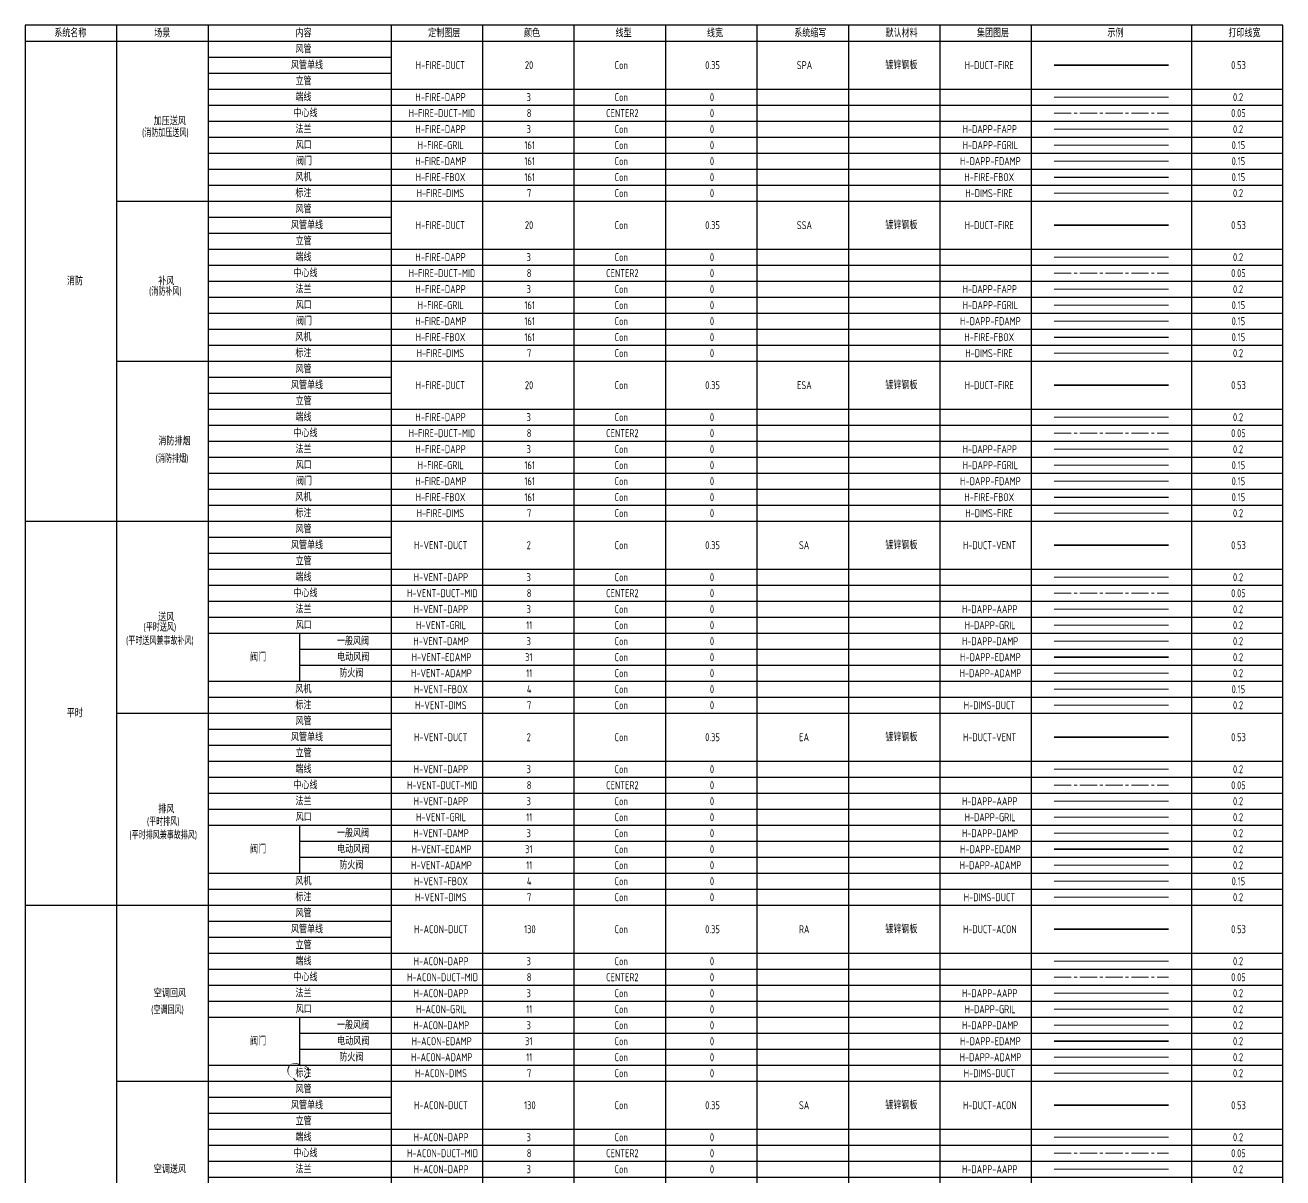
# Model space of a CAD drawing. Extents: x -671963 to 2381076, y -56129 to 1796010.
# Drawn here: x -218998 to -163998, y 25528 to 75955 of the extents above; entities that cross this region are included whole.
import ezdxf
from ezdxf.enums import TextEntityAlignment as Align

# ---------------------------------------------------------------- set-up
doc = ezdxf.new("R2010")
doc.units = 0
doc.header["$LTSCALE"] = 1000
doc.linetypes.add('CENTER2', pattern=[1.125, 0.75, -0.125, 0.125, -0.125])
doc.layers.get('0').update_dxf_attribs({"linetype": 'CONTINUOUS'})
for name, color, linetype, lineweight in [('H-ACON-ADAMP', 11, 'CONTINUOUS', 0), ('H-ACON-DAMP', 3, 'CONTINUOUS', 0), ('H-ACON-DAPP', 3, 'CONTINUOUS', 0), ('H-ACON-DIMS', 7, 'CONTINUOUS', 0), ('H-ACON-DUCT', 130, 'CONTINUOUS', 35), ('H-ACON-DUCT-MID', 8, 'CENTER2', 0), ('H-ACON-EDAMP', 31, 'CONTINUOUS', 35), ('H-ACON-GRIL', 11, 'CONTINUOUS', 0), ('H-FIRE-DAMP', 161, 'CONTINUOUS', 0), ('H-FIRE-DAPP', 3, 'CONTINUOUS', 0), ('H-FIRE-DIMS', 7, 'CONTINUOUS', 0), ('H-FIRE-DUCT', 20, 'CONTINUOUS', 35), ('H-FIRE-DUCT-MID', 8, 'CENTER2', 0), ('H-FIRE-GRIL', 161, 'CONTINUOUS', 0), ('H-VENT-ADAMP', 11, 'CONTINUOUS', 0), ('H-VENT-DAMP', 3, 'CONTINUOUS', 0), ('H-VENT-DAPP', 3, 'CONTINUOUS', 0), ('H-VENT-DIMS', 7, 'CONTINUOUS', 0), ('H-VENT-DUCT', 2, 'CONTINUOUS', 35), ('H-VENT-DUCT-MID', 8, 'CENTER2', 0), ('H-VENT-EDAMP', 31, 'CONTINUOUS', 35), ('H-VENT-FBOX', 4, 'CONTINUOUS', 0), ('H-VENT-GRIL', 11, 'CONTINUOUS', 0)]:
    doc.layers.add(name, color=color, linetype=linetype, lineweight=lineweight)
doc.layers.add('H-FIRE-FBOX', color=161, linetype='CONTINUOUS')
doc.layers.add('TWT_TAB', color=7, linetype='CONTINUOUS')
doc.layers.add('天华暖通', color=6, linetype='CONTINUOUS', plot=False)
doc.styles.add('TH-STYLE3', font='tssdeng.shx', dxfattribs={"width": 0.8, "bigfont": 'tssdchn.shx'})

msp = doc.modelspace()

# ---------------------------------------------------------------- linework, layer by layer
at = {"layer": 'H-ACON-ADAMP'}
msp.add_line((-173997.7486, 30805.1611), (-168997.7486, 30805.1611), dxfattribs=at)
at = {"layer": 'H-ACON-DAMP'}
msp.add_line((-173997.7486, 32205.1611), (-168997.7486, 32205.1611), dxfattribs=at)
at = {"layer": 'H-ACON-DAPP'}
for p, q in [((-173997.7486, 35005.1611), (-168997.7486, 35005.1611)), ((-173997.7486, 33605.1611), (-168997.7486, 33605.1611)), ((-173997.7486, 27305.1611), (-168997.7486, 27305.1611)), ((-173997.7486, 25905.1611), (-168997.7486, 25905.1611))]:
    msp.add_line(p, q, dxfattribs=at)
at = {"layer": 'H-ACON-DIMS'}
msp.add_line((-173997.7486, 30105.1611), (-168997.7486, 30105.1611), dxfattribs=at)
at = {"layer": 'H-ACON-DUCT'}
for p, q in [((-173997.7486, 36405.1611), (-168997.7486, 36405.1611)), ((-173997.7486, 28705.1611), (-168997.7486, 28705.1611))]:
    msp.add_line(p, q, dxfattribs=at)
at = {"layer": 'H-ACON-DUCT-MID'}
for p, q in [((-173997.7486, 34305.1611), (-168997.7486, 34305.1611)), ((-173997.7486, 26605.1611), (-168997.7486, 26605.1611))]:
    msp.add_line(p, q, dxfattribs=at)
at = {"layer": 'H-ACON-EDAMP'}
msp.add_line((-173997.7486, 31505.1611), (-168997.7486, 31505.1611), dxfattribs=at)
at = {"layer": 'H-ACON-GRIL'}
msp.add_line((-173997.7486, 32905.1611), (-168997.7486, 32905.1611), dxfattribs=at)
at = {"layer": 'H-FIRE-DAMP'}
for p, q in [((-173997.7486, 70005.1611), (-168997.7486, 70005.1611)), ((-173997.7486, 63005.1611), (-168997.7486, 63005.1611)), ((-173997.7486, 56005.1611), (-168997.7486, 56005.1611))]:
    msp.add_line(p, q, dxfattribs=at)
at = {"layer": 'H-FIRE-DAPP'}
for p, q in [((-173997.7486, 72805.1611), (-168997.7486, 72805.1611)), ((-173997.7486, 71405.1611), (-168997.7486, 71405.1611)), ((-173997.7486, 65805.1611), (-168997.7486, 65805.1611)), ((-173997.7486, 64405.1611), (-168997.7486, 64405.1611)), ((-173997.7486, 58805.1611), (-168997.7486, 58805.1611)), ((-173997.7486, 57405.1611), (-168997.7486, 57405.1611))]:
    msp.add_line(p, q, dxfattribs=at)
at = {"layer": 'H-FIRE-DIMS'}
for p, q in [((-173997.7486, 68605.1611), (-168997.7486, 68605.1611)), ((-173997.7486, 61605.1611), (-168997.7486, 61605.1611)), ((-173997.7486, 54605.1611), (-168997.7486, 54605.1611))]:
    msp.add_line(p, q, dxfattribs=at)
at = {"layer": 'H-FIRE-DUCT'}
for p, q in [((-173997.7486, 74205.1611), (-168997.7486, 74205.1611)), ((-173997.7486, 67205.1611), (-168997.7486, 67205.1611)), ((-173997.7486, 60205.1611), (-168997.7486, 60205.1611))]:
    msp.add_line(p, q, dxfattribs=at)
at = {"layer": 'H-FIRE-DUCT-MID'}
for p, q in [((-173997.7486, 72105.1611), (-168997.7486, 72105.1611)), ((-173997.7486, 65105.1611), (-168997.7486, 65105.1611)), ((-173997.7486, 58105.1611), (-168997.7486, 58105.1611))]:
    msp.add_line(p, q, dxfattribs=at)
at = {"layer": 'H-FIRE-FBOX'}
for p, q in [((-173997.7486, 69305.1611), (-168997.7486, 69305.1611)), ((-173997.7486, 62305.1611), (-168997.7486, 62305.1611)), ((-173997.7486, 55305.1611), (-168997.7486, 55305.1611))]:
    msp.add_line(p, q, dxfattribs=at)
at = {"layer": 'H-FIRE-GRIL'}
for p, q in [((-173997.7486, 70705.1611), (-168997.7486, 70705.1611)), ((-173997.7486, 63705.1611), (-168997.7486, 63705.1611)), ((-173997.7486, 56705.1611), (-168997.7486, 56705.1611))]:
    msp.add_line(p, q, dxfattribs=at)
at = {"layer": 'H-VENT-ADAMP'}
for p, q in [((-173997.7486, 47605.1611), (-168997.7486, 47605.1611)), ((-173997.7486, 39205.1611), (-168997.7486, 39205.1611))]:
    msp.add_line(p, q, dxfattribs=at)
at = {"layer": 'H-VENT-DAMP'}
for p, q in [((-173997.7486, 49005.1611), (-168997.7486, 49005.1611)), ((-173997.7486, 40605.1611), (-168997.7486, 40605.1611))]:
    msp.add_line(p, q, dxfattribs=at)
at = {"layer": 'H-VENT-DAPP'}
for p, q in [((-173997.7486, 51805.1611), (-168997.7486, 51805.1611)), ((-173997.7486, 50405.1611), (-168997.7486, 50405.1611)), ((-173997.7486, 43405.1611), (-168997.7486, 43405.1611)), ((-173997.7486, 42005.1611), (-168997.7486, 42005.1611))]:
    msp.add_line(p, q, dxfattribs=at)
at = {"layer": 'H-VENT-DIMS'}
for p, q in [((-173997.7486, 46205.1611), (-168997.7486, 46205.1611)), ((-173997.7486, 37805.1611), (-168997.7486, 37805.1611))]:
    msp.add_line(p, q, dxfattribs=at)
at = {"layer": 'H-VENT-DUCT'}
for p, q in [((-173997.7486, 53205.1611), (-168997.7486, 53205.1611)), ((-173997.7486, 44805.1611), (-168997.7486, 44805.1611))]:
    msp.add_line(p, q, dxfattribs=at)
at = {"layer": 'H-VENT-DUCT-MID'}
for p, q in [((-173997.7486, 51105.1611), (-168997.7486, 51105.1611)), ((-173997.7486, 42705.1611), (-168997.7486, 42705.1611))]:
    msp.add_line(p, q, dxfattribs=at)
at = {"layer": 'H-VENT-EDAMP'}
for p, q in [((-173997.7486, 48305.1611), (-168997.7486, 48305.1611)), ((-173997.7486, 39905.1611), (-168997.7486, 39905.1611))]:
    msp.add_line(p, q, dxfattribs=at)
at = {"layer": 'H-VENT-FBOX'}
for p, q in [((-173997.7486, 46905.1611), (-168997.7486, 46905.1611)), ((-173997.7486, 38505.1611), (-168997.7486, 38505.1611))]:
    msp.add_line(p, q, dxfattribs=at)
at = {"layer": 'H-VENT-GRIL'}
for p, q in [((-173997.7486, 49705.1611), (-168997.7486, 49705.1611)), ((-173997.7486, 41305.1611), (-168997.7486, 41305.1611))]:
    msp.add_line(p, q, dxfattribs=at)
at = {"layer": 'TWT_TAB'}
msp.add_lwpolyline([(-218997.7486, -24844.8389), (-163997.7486, -24844.8389), (-163997.7486, 75955.1611), (-218997.7486, 75955.1611)], close=True, dxfattribs=at)
for points in [[(-214997.7486, 75955.1611), (-214997.7486, -24844.8389)], [(-210997.7486, 75955.1611), (-210997.7486, -24844.8389)], [(-202997.7486, 75955.1611), (-202997.7486, -24844.8389)], [(-198997.7486, 75955.1611), (-198997.7486, -24844.8389)], [(-194997.7486, 75955.1611), (-194997.7486, -24844.8389)], [(-190997.7486, 75955.1611), (-190997.7486, -24844.8389)], [(-186997.7486, 75955.1611), (-186997.7486, -24844.8389)], [(-182997.7486, 75955.1611), (-182997.7486, -24844.8389)], [(-178997.7486, 75955.1611), (-178997.7486, -24844.8389)], [(-174997.7486, 75955.1611), (-174997.7486, -24844.8389)], [(-167997.7486, 75955.1611), (-167997.7486, -24844.8389)], [(-218997.7486, 75255.1611), (-163997.7486, 75255.1611)], [(-210997.7486, 74555.1611), (-202997.7486, 74555.1611)], [(-210997.7486, 73855.1611), (-202997.7486, 73855.1611)], [(-210997.7486, 73155.1611), (-163997.7486, 73155.1611)], [(-210997.7486, 72455.1611), (-163997.7486, 72455.1611)], [(-210997.7486, 71755.1611), (-163997.7486, 71755.1611)], [(-210997.7486, 71055.1611), (-163997.7486, 71055.1611)], [(-210997.7486, 70355.1611), (-163997.7486, 70355.1611)], [(-210997.7486, 69655.1611), (-163997.7486, 69655.1611)], [(-210997.7486, 68955.1611), (-163997.7486, 68955.1611)], [(-214997.7486, 68255.1611), (-163997.7486, 68255.1611)], [(-210997.7486, 67555.1611), (-202997.7486, 67555.1611)], [(-210997.7486, 66855.1611), (-202997.7486, 66855.1611)], [(-210997.7486, 66155.1611), (-163997.7486, 66155.1611)], [(-210997.7486, 65455.1611), (-163997.7486, 65455.1611)], [(-210997.7486, 64755.1611), (-163997.7486, 64755.1611)], [(-210997.7486, 64055.1611), (-163997.7486, 64055.1611)], [(-210997.7486, 63355.1611), (-163997.7486, 63355.1611)], [(-210997.7486, 62655.1611), (-163997.7486, 62655.1611)], [(-210997.7486, 61955.1611), (-163997.7486, 61955.1611)], [(-214997.7486, 61255.1611), (-163997.7486, 61255.1611)], [(-210997.7486, 60555.1611), (-202997.7486, 60555.1611)], [(-210997.7486, 59855.1611), (-202997.7486, 59855.1611)], [(-210997.7486, 59155.1611), (-163997.7486, 59155.1611)], [(-210997.7486, 58455.1611), (-163997.7486, 58455.1611)], [(-210997.7486, 57755.1611), (-163997.7486, 57755.1611)], [(-210997.7486, 57055.1611), (-163997.7486, 57055.1611)], [(-210997.7486, 56355.1611), (-163997.7486, 56355.1611)], [(-210997.7486, 55655.1611), (-163997.7486, 55655.1611)], [(-210997.7486, 54955.1611), (-163997.7486, 54955.1611)], [(-218997.7486, 54255.1611), (-163997.7486, 54255.1611)], [(-210997.7486, 53555.1611), (-202997.7486, 53555.1611)], [(-210997.7486, 52855.1611), (-202997.7486, 52855.1611)], [(-210997.7486, 52155.1611), (-163997.7486, 52155.1611)], [(-210997.7486, 51455.1611), (-163997.7486, 51455.1611)], [(-210997.7486, 50755.1611), (-163997.7486, 50755.1611)], [(-210997.7486, 50055.1611), (-163997.7486, 50055.1611)], [(-210997.7486, 49355.1611), (-163997.7486, 49355.1611)], [(-206997.7486, 49355.1611), (-206997.7486, 47255.1611)], [(-206997.7486, 48655.1611), (-163997.7486, 48655.1611)], [(-206997.7486, 47955.1611), (-163997.7486, 47955.1611)], [(-210997.7486, 47255.1611), (-163997.7486, 47255.1611)], [(-210997.7486, 46555.1611), (-163997.7486, 46555.1611)], [(-214997.7486, 45855.1611), (-163997.7486, 45855.1611)], [(-210997.7486, 45155.1611), (-202997.7486, 45155.1611)], [(-210997.7486, 44455.1611), (-202997.7486, 44455.1611)], [(-210997.7486, 43755.1611), (-163997.7486, 43755.1611)], [(-210997.7486, 43055.1611), (-163997.7486, 43055.1611)], [(-210997.7486, 42355.1611), (-163997.7486, 42355.1611)], [(-210997.7486, 41655.1611), (-163997.7486, 41655.1611)], [(-210997.7486, 40955.1611), (-163997.7486, 40955.1611)], [(-206997.7486, 40955.1611), (-206997.7486, 38855.1611)], [(-206997.7486, 40255.1611), (-163997.7486, 40255.1611)], [(-206997.7486, 39555.1611), (-163997.7486, 39555.1611)], [(-210997.7486, 38855.1611), (-163997.7486, 38855.1611)], [(-210997.7486, 38155.1611), (-163997.7486, 38155.1611)], [(-218997.7486, 37455.1611), (-163997.7486, 37455.1611)], [(-210997.7486, 36755.1611), (-202997.7486, 36755.1611)], [(-210997.7486, 36055.1611), (-202997.7486, 36055.1611)], [(-210997.7486, 35355.1611), (-163997.7486, 35355.1611)], [(-210997.7486, 34655.1611), (-163997.7486, 34655.1611)], [(-210997.7486, 33955.1611), (-163997.7486, 33955.1611)], [(-210997.7486, 33255.1611), (-163997.7486, 33255.1611)], [(-210997.7486, 32555.1611), (-163997.7486, 32555.1611)], [(-206997.7486, 32555.1611), (-206997.7486, 30455.1611)], [(-206997.7486, 31855.1611), (-163997.7486, 31855.1611)], [(-206997.7486, 31155.1611), (-163997.7486, 31155.1611)], [(-210997.7486, 30455.1611), (-163997.7486, 30455.1611)], [(-214997.7486, 29755.1611), (-163997.7486, 29755.1611)], [(-210997.7486, 29055.1611), (-202997.7486, 29055.1611)], [(-210997.7486, 28355.1611), (-202997.7486, 28355.1611)], [(-210997.7486, 27655.1611), (-163997.7486, 27655.1611)], [(-210997.7486, 26955.1611), (-163997.7486, 26955.1611)], [(-210997.7486, 26255.1611), (-163997.7486, 26255.1611)], [(-210997.7486, 25555.1611), (-163997.7486, 25555.1611)]]:
    msp.add_lwpolyline(points, dxfattribs=at)
at = {"layer": '天华暖通', "color": 6}
msp.add_lwpolyline([(-207447.6763, 30412.4931, 0, 50, -0.52056705), (-206947.6763, 30412.4931, 0, 50, -0.52056705), (-206618.6423, 30241.5271, 0, 50, -0.52056705), (-206766.1113, 29888.9962, 0, 50, -0.52056705), (-207266.1113, 29888.9962, 0, 50, -0.52056705)], format="xyseb", close=True, dxfattribs=at)

# ---------------------------------------------------------------- texts
at = {"color": 3, "style": 'TH-STYLE3', "width": 0.7}
for s, height, p in [('(消防加压送风)', 337.58865, (-212867.6071, 71066.8801)), ('(消防补风)', 337.58865, (-212867.6071, 64125.4695)), ('(消防排烟)', 337.58865, (-212575.6621, 56813.9272)), ('(平时送风)', 337.58865, (-213106.8938, 49436.6814)), ('(平时送风兼事故补风)', 337.588652, (-213106.8938, 48846.7716)), ('(平时排风)', 337.58865, (-212960.7275, 40931.055)), ('(平时排风兼事故排风)', 337.588652, (-212960.7275, 40341.1452)), ('(空调回风)', 337.58865, (-212773.5565, 32697.7479))]:
    msp.add_text(s, height=height, dxfattribs=at).set_placement(p, align=Align.CENTER)
at = {"layer": 'TWT_TAB', "style": 'TH-STYLE3', "width": 0.8}
for s, height, p in [('系统名称', 337.58865, (-217724.1936, 75430.1611)), ('场景', 337.58865, (-213354.2768, 75430.1611)), ('内容', 337.58865, (-207167.5359, 75430.1611)), ('定制图层', 337.58865, (-201374.5571, 75430.1611)), ('颜色', 337.58865, (-197179.4507, 75430.1611)), ('线型', 337.58865, (-193179.4507, 75430.1611)), ('线宽', 337.58865, (-189180.9401, 75430.1611)), ('系统缩写', 337.58865, (-185367.1103, 75430.1611)), ('默认材料', 337.58865, (-181374.5571, 75430.1611)), ('集团图层', 337.58865, (-177374.5571, 75430.1611)), ('示例', 337.58865, (-171669.0252, 75430.1611)), ('打印线宽', 337.58865, (-166377.5359, 75430.1611)), ('风管', 337.58865, (-207174.9827, 74730.1611)), ('风管单线', 337.58865, (-207374.5571, 74030.1611)), ('H-FIRE-DUCT', 350, (-201913.5819, 74030.1611)), ('20', 350, (-197143.5819, 74030.1611)), ('Con', 350, (-193219.4153, 74030.1611)), ('0.35', 350, (-189260.2486, 74030.1611)), ('SPA', 350, (-185251.4986, 74030.1611)), ('镀锌钢板', 337.58865, (-181382.0039, 74030.1611)), ('H-DUCT-FIRE', 350, (-177913.5819, 74030.1611)), ('0.53', 350, (-166260.2486, 74030.1611)), ('立管', 337.58865, (-207170.5146, 73330.1611)), ('端线', 337.58865, (-207177.9614, 72630.1611)), ('H-FIRE-DAPP', 350, (-201928.1653, 72630.1611)), ('3', 350, (-197070.6653, 72630.1611)), ('Con', 350, (-193219.4153, 72630.1611)), ('0', 350, (-189053.1653, 72630.1611)), ('0.2', 350, (-166178.5819, 72630.1611)), ('中心线', 337.58865, (-207264.3444, 71930.1611)), ('H-FIRE-DUCT-MID', 350, (-202225.6653, 71930.1611)), ('8', 350, (-197061.9153, 71930.1611)), ('CENTER2', 350, (-193589.8319, 71930.1611)), ('0', 350, (-189053.1653, 71930.1611)), ('0.05', 350, (-166260.2486, 71930.1611)), ('加压送风', 337.58865, (-213373.0678, 71580.1611)), ('法兰', 337.58865, (-207176.472, 71230.1611)), ('H-FIRE-DAPP', 350, (-201928.1653, 71230.1611)), ('3', 350, (-197070.6653, 71230.1611)), ('Con', 350, (-193219.4153, 71230.1611)), ('0', 350, (-189053.1653, 71230.1611)), ('H-DAPP-FAPP', 350, (-178003.9986, 71230.1611)), ('0.2', 350, (-166178.5819, 71230.1611)), ('风口', 337.58865, (-207164.5571, 70530.1611)), ('H-FIRE-GRIL', 350, (-201828.9986, 70530.1611)), ('161', 350, (-197166.9153, 70530.1611)), ('Con', 350, (-193219.4153, 70530.1611)), ('0', 350, (-189053.1653, 70530.1611)), ('H-DAPP-FGRIL', 350, (-177998.1653, 70530.1611)), ('0.15', 350, (-166236.9153, 70530.1611)), ('阀门', 337.58865, (-207160.089, 69830.1611)), ('H-FIRE-DAMP', 350, (-201939.8319, 69830.1611)), ('161', 350, (-197166.9153, 69830.1611)), ('Con', 350, (-193219.4153, 69830.1611)), ('0', 350, (-189053.1653, 69830.1611)), ('H-DAPP-FDAMP', 350, (-178108.9986, 69830.1611)), ('0.15', 350, (-166236.9153, 69830.1611)), ('风机', 337.58865, (-207180.9401, 69130.1611)), ('H-FIRE-FBOX', 350, (-201922.3319, 69130.1611)), ('161', 350, (-197166.9153, 69130.1611)), ('Con', 350, (-193219.4153, 69130.1611)), ('0', 350, (-189053.1653, 69130.1611)), ('H-FIRE-FBOX', 350, (-177922.3319, 69130.1611)), ('0.15', 350, (-166236.9153, 69130.1611)), ('标注', 337.58865, (-207179.4507, 68430.1611)), ('H-FIRE-DIMS', 350, (-201875.6653, 68430.1611)), ('7', 350, (-197050.2486, 68430.1611)), ('Con', 350, (-193219.4153, 68430.1611)), ('0', 350, (-189053.1653, 68430.1611)), ('H-DIMS-FIRE', 350, (-177884.4153, 68430.1611)), ('0.2', 350, (-166178.5819, 68430.1611)), ('风管', 337.58865, (-207174.9827, 67730.1611)), ('风管单线', 337.58865, (-207374.5571, 67030.1611)), ('H-FIRE-DUCT', 350, (-201913.5819, 67030.1611)), ('20', 350, (-197143.5819, 67030.1611)), ('Con', 350, (-193219.4153, 67030.1611)), ('0.35', 350, (-189260.2486, 67030.1611)), ('SSA', 350, (-185251.4986, 67030.1611)), ('镀锌钢板', 337.58865, (-181382.0039, 67030.1611)), ('H-DUCT-FIRE', 350, (-177913.5819, 67030.1611)), ('0.53', 350, (-166260.2486, 67030.1611)), ('立管', 337.58865, (-207170.5146, 66330.1611)), ('端线', 337.58865, (-207177.9614, 65630.1611)), ('H-FIRE-DAPP', 350, (-201928.1653, 65630.1611)), ('3', 350, (-197070.6653, 65630.1611)), ('Con', 350, (-193219.4153, 65630.1611)), ('0', 350, (-189053.1653, 65630.1611)), ('0.2', 350, (-166178.5819, 65630.1611)), ('消防', 337.58865, (-217170.5146, 64580.1611)), ('补风', 337.58865, (-213179.4507, 64580.1611)), ('中心线', 337.58865, (-207264.3444, 64930.1611)), ('H-FIRE-DUCT-MID', 350, (-202225.6653, 64930.1611)), ('8', 350, (-197061.9153, 64930.1611)), ('CENTER2', 350, (-193589.8319, 64930.1611)), ('0', 350, (-189053.1653, 64930.1611)), ('0.05', 350, (-166260.2486, 64930.1611)), ('法兰', 337.58865, (-207176.472, 64230.1611)), ('H-FIRE-DAPP', 350, (-201928.1653, 64230.1611)), ('3', 350, (-197070.6653, 64230.1611)), ('Con', 350, (-193219.4153, 64230.1611)), ('0', 350, (-189053.1653, 64230.1611)), ('H-DAPP-FAPP', 350, (-178003.9986, 64230.1611)), ('0.2', 350, (-166178.5819, 64230.1611)), ('风口', 337.58865, (-207164.5571, 63530.1611)), ('H-FIRE-GRIL', 350, (-201828.9986, 63530.1611)), ('161', 350, (-197166.9153, 63530.1611)), ('Con', 350, (-193219.4153, 63530.1611)), ('0', 350, (-189053.1653, 63530.1611)), ('H-DAPP-FGRIL', 350, (-177998.1653, 63530.1611)), ('0.15', 350, (-166236.9153, 63530.1611)), ('阀门', 337.58865, (-207160.089, 62830.1611)), ('H-FIRE-DAMP', 350, (-201939.8319, 62830.1611)), ('161', 350, (-197166.9153, 62830.1611)), ('Con', 350, (-193219.4153, 62830.1611)), ('0', 350, (-189053.1653, 62830.1611)), ('H-DAPP-FDAMP', 350, (-178108.9986, 62830.1611)), ('0.15', 350, (-166236.9153, 62830.1611)), ('风机', 337.58865, (-207180.9401, 62130.1611)), ('H-FIRE-FBOX', 350, (-201922.3319, 62130.1611)), ('161', 350, (-197166.9153, 62130.1611)), ('Con', 350, (-193219.4153, 62130.1611)), ('0', 350, (-189053.1653, 62130.1611)), ('H-FIRE-FBOX', 350, (-177922.3319, 62130.1611)), ('0.15', 350, (-166236.9153, 62130.1611)), ('标注', 337.58865, (-207179.4507, 61430.1611)), ('H-FIRE-DIMS', 350, (-201875.6653, 61430.1611)), ('7', 350, (-197050.2486, 61430.1611)), ('Con', 350, (-193219.4153, 61430.1611)), ('0', 350, (-189053.1653, 61430.1611)), ('H-DIMS-FIRE', 350, (-177884.4153, 61430.1611)), ('0.2', 350, (-166178.5819, 61430.1611)), ('风管', 337.58865, (-207174.9827, 60730.1611)), ('风管单线', 337.58865, (-207374.5571, 60030.1611)), ('H-FIRE-DUCT', 350, (-201913.5819, 60030.1611)), ('20', 350, (-197143.5819, 60030.1611)), ('Con', 350, (-193219.4153, 60030.1611)), ('0.35', 350, (-189260.2486, 60030.1611)), ('ESA', 350, (-185242.7486, 60030.1611)), ('镀锌钢板', 337.58865, (-181382.0039, 60030.1611)), ('H-DUCT-FIRE', 350, (-177913.5819, 60030.1611)), ('0.53', 350, (-166260.2486, 60030.1611)), ('立管', 337.58865, (-207170.5146, 59330.1611)), ('端线', 337.58865, (-207177.9614, 58630.1611)), ('H-FIRE-DAPP', 350, (-201928.1653, 58630.1611)), ('3', 350, (-197070.6653, 58630.1611)), ('Con', 350, (-193219.4153, 58630.1611)), ('0', 350, (-189053.1653, 58630.1611)), ('0.2', 350, (-166178.5819, 58630.1611)), ('中心线', 337.58865, (-207264.3444, 57930.1611)), ('消防排烟', 337.58865, (-213173.4933, 57580.1611)), ('H-FIRE-DUCT-MID', 350, (-202225.6653, 57930.1611)), ('8', 350, (-197061.9153, 57930.1611)), ('CENTER2', 350, (-193589.8319, 57930.1611)), ('0', 350, (-189053.1653, 57930.1611)), ('0.05', 350, (-166260.2486, 57930.1611)), ('法兰', 337.58865, (-207176.472, 57230.1611)), ('H-FIRE-DAPP', 350, (-201928.1653, 57230.1611)), ('3', 350, (-197070.6653, 57230.1611)), ('Con', 350, (-193219.4153, 57230.1611)), ('0', 350, (-189053.1653, 57230.1611)), ('H-DAPP-FAPP', 350, (-178003.9986, 57230.1611)), ('0.2', 350, (-166178.5819, 57230.1611)), ('风口', 337.58865, (-207164.5571, 56530.1611)), ('H-FIRE-GRIL', 350, (-201828.9986, 56530.1611)), ('161', 350, (-197166.9153, 56530.1611)), ('Con', 350, (-193219.4153, 56530.1611)), ('0', 350, (-189053.1653, 56530.1611)), ('H-DAPP-FGRIL', 350, (-177998.1653, 56530.1611)), ('0.15', 350, (-166236.9153, 56530.1611)), ('阀门', 337.58865, (-207160.089, 55830.1611)), ('H-FIRE-DAMP', 350, (-201939.8319, 55830.1611)), ('161', 350, (-197166.9153, 55830.1611)), ('Con', 350, (-193219.4153, 55830.1611)), ('0', 350, (-189053.1653, 55830.1611)), ('H-DAPP-FDAMP', 350, (-178108.9986, 55830.1611)), ('0.15', 350, (-166236.9153, 55830.1611)), ('风机', 337.58865, (-207180.9401, 55130.1611)), ('H-FIRE-FBOX', 350, (-201922.3319, 55130.1611)), ('161', 350, (-197166.9153, 55130.1611)), ('Con', 350, (-193219.4153, 55130.1611)), ('0', 350, (-189053.1653, 55130.1611)), ('H-FIRE-FBOX', 350, (-177922.3319, 55130.1611)), ('0.15', 350, (-166236.9153, 55130.1611)), ('标注', 337.58865, (-207179.4507, 54430.1611)), ('H-FIRE-DIMS', 350, (-201875.6653, 54430.1611)), ('7', 350, (-197050.2486, 54430.1611)), ('Con', 350, (-193219.4153, 54430.1611)), ('0', 350, (-189053.1653, 54430.1611)), ('H-DIMS-FIRE', 350, (-177884.4153, 54430.1611)), ('0.2', 350, (-166178.5819, 54430.1611)), ('风管', 337.58865, (-207174.9827, 53730.1611)), ('风管单线', 337.58865, (-207374.5571, 53030.1611)), ('H-VENT-DUCT', 350, (-201989.4153, 53030.1611)), ('2', 350, (-197067.7486, 53030.1611)), ('Con', 350, (-193219.4153, 53030.1611)), ('0.35', 350, (-189260.2486, 53030.1611)), ('SA', 350, (-185158.1653, 53030.1611)), ('镀锌钢板', 337.58865, (-181382.0039, 53030.1611)), ('H-DUCT-VENT', 350, (-177989.4153, 53030.1611)), ('0.53', 350, (-166260.2486, 53030.1611)), ('立管', 337.58865, (-207170.5146, 52330.1611)), ('端线', 337.58865, (-207177.9614, 51630.1611)), ('H-VENT-DAPP', 350, (-202003.9986, 51630.1611)), ('3', 350, (-197070.6653, 51630.1611)), ('Con', 350, (-193219.4153, 51630.1611)), ('0', 350, (-189053.1653, 51630.1611)), ('0.2', 350, (-166178.5819, 51630.1611)), ('中心线', 337.58865, (-207264.3444, 50930.1611)), ('H-VENT-DUCT-MID', 350, (-202301.4986, 50930.1611)), ('8', 350, (-197061.9153, 50930.1611)), ('CENTER2', 350, (-193589.8319, 50930.1611)), ('0', 350, (-189053.1653, 50930.1611)), ('0.05', 350, (-166260.2486, 50930.1611)), ('法兰', 337.58865, (-207176.472, 50230.1611)), ('送风', 337.58865, (-213180.9401, 49880.1611)), ('H-VENT-DAPP', 350, (-202003.9986, 50230.1611)), ('3', 350, (-197070.6653, 50230.1611)), ('Con', 350, (-193219.4153, 50230.1611)), ('0', 350, (-189053.1653, 50230.1611)), ('H-DAPP-AAPP', 350, (-178027.3319, 50230.1611)), ('0.2', 350, (-166178.5819, 50230.1611)), ('风口', 337.58865, (-207164.5571, 49530.1611)), ('H-VENT-GRIL', 350, (-201904.8319, 49530.1611)), ('11', 350, (-197085.2486, 49530.1611)), ('Con', 350, (-193219.4153, 49530.1611)), ('0', 350, (-189053.1653, 49530.1611)), ('H-DAPP-GRIL', 350, (-177916.4986, 49530.1611)), ('0.2', 350, (-166178.5819, 49530.1611)), ('一般风阀', 337.58865, (-205365.621, 48830.1611)), ('H-VENT-DAMP', 350, (-202015.6653, 48830.1611)), ('3', 350, (-197070.6653, 48830.1611)), ('Con', 350, (-193219.4153, 48830.1611)), ('0', 350, (-189053.1653, 48830.1611)), ('H-DAPP-DAMP', 350, (-178027.3319, 48830.1611)), ('0.2', 350, (-166178.5819, 48830.1611)), ('阀门', 337.58865, (-209160.089, 48130.1611)), ('电动风阀', 337.58865, (-205353.7061, 48130.1611)), ('H-VENT-EDAMP', 350, (-202097.3319, 48130.1611)), ('31', 350, (-197134.8319, 48130.1611)), ('Con', 350, (-193219.4153, 48130.1611)), ('0', 350, (-189053.1653, 48130.1611)), ('H-DAPP-EDAMP', 350, (-178108.9986, 48130.1611)), ('0.2', 350, (-166178.5819, 48130.1611)), ('防火阀', 337.58865, (-205261.3656, 47430.1611)), ('H-VENT-ADAMP', 350, (-202120.6653, 47430.1611)), ('11', 350, (-197085.2486, 47430.1611)), ('Con', 350, (-193219.4153, 47430.1611)), ('0', 350, (-189053.1653, 47430.1611)), ('H-DAPP-ADAMP', 350, (-178132.3319, 47430.1611)), ('0.2', 350, (-166178.5819, 47430.1611)), ('风机', 337.58865, (-207180.9401, 46730.1611)), ('H-VENT-FBOX', 350, (-201998.1653, 46730.1611)), ('4', 350, (-197056.0819, 46730.1611)), ('Con', 350, (-193219.4153, 46730.1611)), ('0', 350, (-189053.1653, 46730.1611)), ('0.15', 350, (-166236.9153, 46730.1611)), ('标注', 337.58865, (-207179.4507, 46030.1611)), ('H-VENT-DIMS', 350, (-201951.4986, 46030.1611)), ('7', 350, (-197050.2486, 46030.1611)), ('Con', 350, (-193219.4153, 46030.1611)), ('0', 350, (-189053.1653, 46030.1611)), ('H-DIMS-DUCT', 350, (-177948.5819, 46030.1611)), ('0.2', 350, (-166178.5819, 46030.1611)), ('平时', 337.58865, (-217176.472, 45680.1611)), ('风管', 337.58865, (-207174.9827, 45330.1611)), ('风管单线', 337.58865, (-207374.5571, 44630.1611)), ('H-VENT-DUCT', 350, (-201989.4153, 44630.1611)), ('2', 350, (-197067.7486, 44630.1611)), ('Con', 350, (-193219.4153, 44630.1611)), ('0.35', 350, (-189260.2486, 44630.1611)), ('EA', 350, (-185149.4153, 44630.1611)), ('镀锌钢板', 337.58865, (-181382.0039, 44630.1611)), ('H-DUCT-VENT', 350, (-177989.4153, 44630.1611)), ('0.53', 350, (-166260.2486, 44630.1611)), ('立管', 337.58865, (-207170.5146, 43930.1611)), ('端线', 337.58865, (-207177.9614, 43230.1611)), ('H-VENT-DAPP', 350, (-202003.9986, 43230.1611)), ('3', 350, (-197070.6653, 43230.1611)), ('Con', 350, (-193219.4153, 43230.1611)), ('0', 350, (-189053.1653, 43230.1611)), ('0.2', 350, (-166178.5819, 43230.1611)), ('中心线', 337.58865, (-207264.3444, 42530.1611)), ('H-VENT-DUCT-MID', 350, (-202301.4986, 42530.1611)), ('8', 350, (-197061.9153, 42530.1611)), ('CENTER2', 350, (-193589.8319, 42530.1611)), ('0', 350, (-189053.1653, 42530.1611)), ('0.05', 350, (-166260.2486, 42530.1611)), ('排风', 337.58865, (-213176.472, 41480.1611)), ('法兰', 337.58865, (-207176.472, 41830.1611)), ('H-VENT-DAPP', 350, (-202003.9986, 41830.1611)), ('3', 350, (-197070.6653, 41830.1611)), ('Con', 350, (-193219.4153, 41830.1611)), ('0', 350, (-189053.1653, 41830.1611)), ('H-DAPP-AAPP', 350, (-178027.3319, 41830.1611)), ('0.2', 350, (-166178.5819, 41830.1611)), ('风口', 337.58865, (-207164.5571, 41130.1611)), ('H-VENT-GRIL', 350, (-201904.8319, 41130.1611)), ('11', 350, (-197085.2486, 41130.1611)), ('Con', 350, (-193219.4153, 41130.1611)), ('0', 350, (-189053.1653, 41130.1611)), ('H-DAPP-GRIL', 350, (-177916.4986, 41130.1611)), ('0.2', 350, (-166178.5819, 41130.1611)), ('一般风阀', 337.58865, (-205365.621, 40430.1611)), ('H-VENT-DAMP', 350, (-202015.6653, 40430.1611)), ('3', 350, (-197070.6653, 40430.1611)), ('Con', 350, (-193219.4153, 40430.1611)), ('0', 350, (-189053.1653, 40430.1611)), ('H-DAPP-DAMP', 350, (-178027.3319, 40430.1611)), ('0.2', 350, (-166178.5819, 40430.1611)), ('阀门', 337.58865, (-209160.089, 39730.1611)), ('电动风阀', 337.58865, (-205353.7061, 39730.1611)), ('H-VENT-EDAMP', 350, (-202097.3319, 39730.1611)), ('31', 350, (-197134.8319, 39730.1611)), ('Con', 350, (-193219.4153, 39730.1611)), ('0', 350, (-189053.1653, 39730.1611)), ('H-DAPP-EDAMP', 350, (-178108.9986, 39730.1611)), ('0.2', 350, (-166178.5819, 39730.1611)), ('防火阀', 337.58865, (-205261.3656, 39030.1611)), ('H-VENT-ADAMP', 350, (-202120.6653, 39030.1611)), ('11', 350, (-197085.2486, 39030.1611)), ('Con', 350, (-193219.4153, 39030.1611)), ('0', 350, (-189053.1653, 39030.1611)), ('H-DAPP-ADAMP', 350, (-178132.3319, 39030.1611)), ('0.2', 350, (-166178.5819, 39030.1611)), ('风机', 337.58865, (-207180.9401, 38330.1611)), ('H-VENT-FBOX', 350, (-201998.1653, 38330.1611)), ('4', 350, (-197056.0819, 38330.1611)), ('Con', 350, (-193219.4153, 38330.1611)), ('0', 350, (-189053.1653, 38330.1611)), ('0.15', 350, (-166236.9153, 38330.1611)), ('标注', 337.58865, (-207179.4507, 37630.1611)), ('H-VENT-DIMS', 350, (-201951.4986, 37630.1611)), ('7', 350, (-197050.2486, 37630.1611)), ('Con', 350, (-193219.4153, 37630.1611)), ('0', 350, (-189053.1653, 37630.1611)), ('H-DIMS-DUCT', 350, (-177948.5819, 37630.1611)), ('0.2', 350, (-166178.5819, 37630.1611)), ('风管', 337.58865, (-207174.9827, 36930.1611)), ('风管单线', 337.58865, (-207374.5571, 36230.1611)), ('H-ACON-DUCT', 350, (-201989.4153, 36230.1611)), ('130', 350, (-197178.5819, 36230.1611)), ('Con', 350, (-193219.4153, 36230.1611)), ('0.35', 350, (-189260.2486, 36230.1611)), ('RA', 350, (-185161.0819, 36230.1611)), ('镀锌钢板', 337.58865, (-181382.0039, 36230.1611)), ('H-DUCT-ACON', 350, (-177989.4153, 36230.1611)), ('0.53', 350, (-166260.2486, 36230.1611)), ('立管', 337.58865, (-207170.5146, 35530.1611)), ('端线', 337.58865, (-207177.9614, 34830.1611)), ('H-ACON-DAPP', 350, (-202003.9986, 34830.1611)), ('3', 350, (-197070.6653, 34830.1611)), ('Con', 350, (-193219.4153, 34830.1611)), ('0', 350, (-189053.1653, 34830.1611)), ('0.2', 350, (-166178.5819, 34830.1611)), ('中心线', 337.58865, (-207264.3444, 34130.1611)), ('H-ACON-DUCT-MID', 350, (-202301.4986, 34130.1611)), ('8', 350, (-197061.9153, 34130.1611)), ('CENTER2', 350, (-193589.8319, 34130.1611)), ('0', 350, (-189053.1653, 34130.1611)), ('0.05', 350, (-166260.2486, 34130.1611)), ('空调回风', 337.58865, (-213371.5784, 33430.1611)), ('法兰', 337.58865, (-207176.472, 33430.1611)), ('H-ACON-DAPP', 350, (-202003.9986, 33430.1611)), ('3', 350, (-197070.6653, 33430.1611)), ('Con', 350, (-193219.4153, 33430.1611)), ('0', 350, (-189053.1653, 33430.1611)), ('H-DAPP-AAPP', 350, (-178027.3319, 33430.1611)), ('0.2', 350, (-166178.5819, 33430.1611)), ('风口', 337.58865, (-207164.5571, 32730.1611)), ('H-ACON-GRIL', 350, (-201904.8319, 32730.1611)), ('11', 350, (-197085.2486, 32730.1611)), ('Con', 350, (-193219.4153, 32730.1611)), ('0', 350, (-189053.1653, 32730.1611)), ('H-DAPP-GRIL', 350, (-177916.4986, 32730.1611)), ('0.2', 350, (-166178.5819, 32730.1611)), ('一般风阀', 337.58865, (-205365.621, 32030.1611)), ('H-ACON-DAMP', 350, (-202015.6653, 32030.1611)), ('3', 350, (-197070.6653, 32030.1611)), ('Con', 350, (-193219.4153, 32030.1611)), ('0', 350, (-189053.1653, 32030.1611)), ('H-DAPP-DAMP', 350, (-178027.3319, 32030.1611)), ('0.2', 350, (-166178.5819, 32030.1611)), ('阀门', 337.58865, (-209160.089, 31330.1611)), ('电动风阀', 337.58865, (-205353.7061, 31330.1611)), ('H-ACON-EDAMP', 350, (-202097.3319, 31330.1611)), ('31', 350, (-197134.8319, 31330.1611)), ('Con', 350, (-193219.4153, 31330.1611)), ('0', 350, (-189053.1653, 31330.1611)), ('H-DAPP-EDAMP', 350, (-178108.9986, 31330.1611)), ('0.2', 350, (-166178.5819, 31330.1611)), ('防火阀', 337.58865, (-205261.3656, 30630.1611)), ('H-ACON-ADAMP', 350, (-202120.6653, 30630.1611)), ('11', 350, (-197085.2486, 30630.1611)), ('Con', 350, (-193219.4153, 30630.1611)), ('0', 350, (-189053.1653, 30630.1611)), ('H-DAPP-ADAMP', 350, (-178132.3319, 30630.1611)), ('0.2', 350, (-166178.5819, 30630.1611)), ('标注', 337.58865, (-207179.4507, 29930.1611)), ('H-ACON-DIMS', 350, (-201951.4986, 29930.1611)), ('7', 350, (-197050.2486, 29930.1611)), ('Con', 350, (-193219.4153, 29930.1611)), ('0', 350, (-189053.1653, 29930.1611)), ('H-DIMS-DUCT', 350, (-177948.5819, 29930.1611)), ('0.2', 350, (-166178.5819, 29930.1611)), ('风管', 337.58865, (-207174.9827, 29230.1611)), ('风管单线', 337.58865, (-207374.5571, 28530.1611)), ('H-ACON-DUCT', 350, (-201989.4153, 28530.1611)), ('130', 350, (-197178.5819, 28530.1611)), ('Con', 350, (-193219.4153, 28530.1611)), ('0.35', 350, (-189260.2486, 28530.1611)), ('SA', 350, (-185158.1653, 28530.1611)), ('镀锌钢板', 337.58865, (-181382.0039, 28530.1611)), ('H-DUCT-ACON', 350, (-177989.4153, 28530.1611)), ('0.53', 350, (-166260.2486, 28530.1611)), ('立管', 337.58865, (-207170.5146, 27830.1611)), ('端线', 337.58865, (-207177.9614, 27130.1611)), ('H-ACON-DAPP', 350, (-202003.9986, 27130.1611)), ('3', 350, (-197070.6653, 27130.1611)), ('Con', 350, (-193219.4153, 27130.1611)), ('0', 350, (-189053.1653, 27130.1611)), ('0.2', 350, (-166178.5819, 27130.1611)), ('中心线', 337.58865, (-207264.3444, 26430.1611)), ('H-ACON-DUCT-MID', 350, (-202301.4986, 26430.1611)), ('8', 350, (-197061.9153, 26430.1611)), ('CENTER2', 350, (-193589.8319, 26430.1611)), ('0', 350, (-189053.1653, 26430.1611)), ('0.05', 350, (-166260.2486, 26430.1611)), ('空调送风', 337.58865, (-213371.5784, 25730.1611)), ('法兰', 337.58865, (-207176.472, 25730.1611)), ('H-ACON-DAPP', 350, (-202003.9986, 25730.1611)), ('3', 350, (-197070.6653, 25730.1611)), ('Con', 350, (-193219.4153, 25730.1611)), ('0', 350, (-189053.1653, 25730.1611)), ('H-DAPP-AAPP', 350, (-178027.3319, 25730.1611)), ('0.2', 350, (-166178.5819, 25730.1611))]:
    msp.add_text(s, height=height, dxfattribs=at).set_placement(p)

doc.saveas('drawing.dxf')
